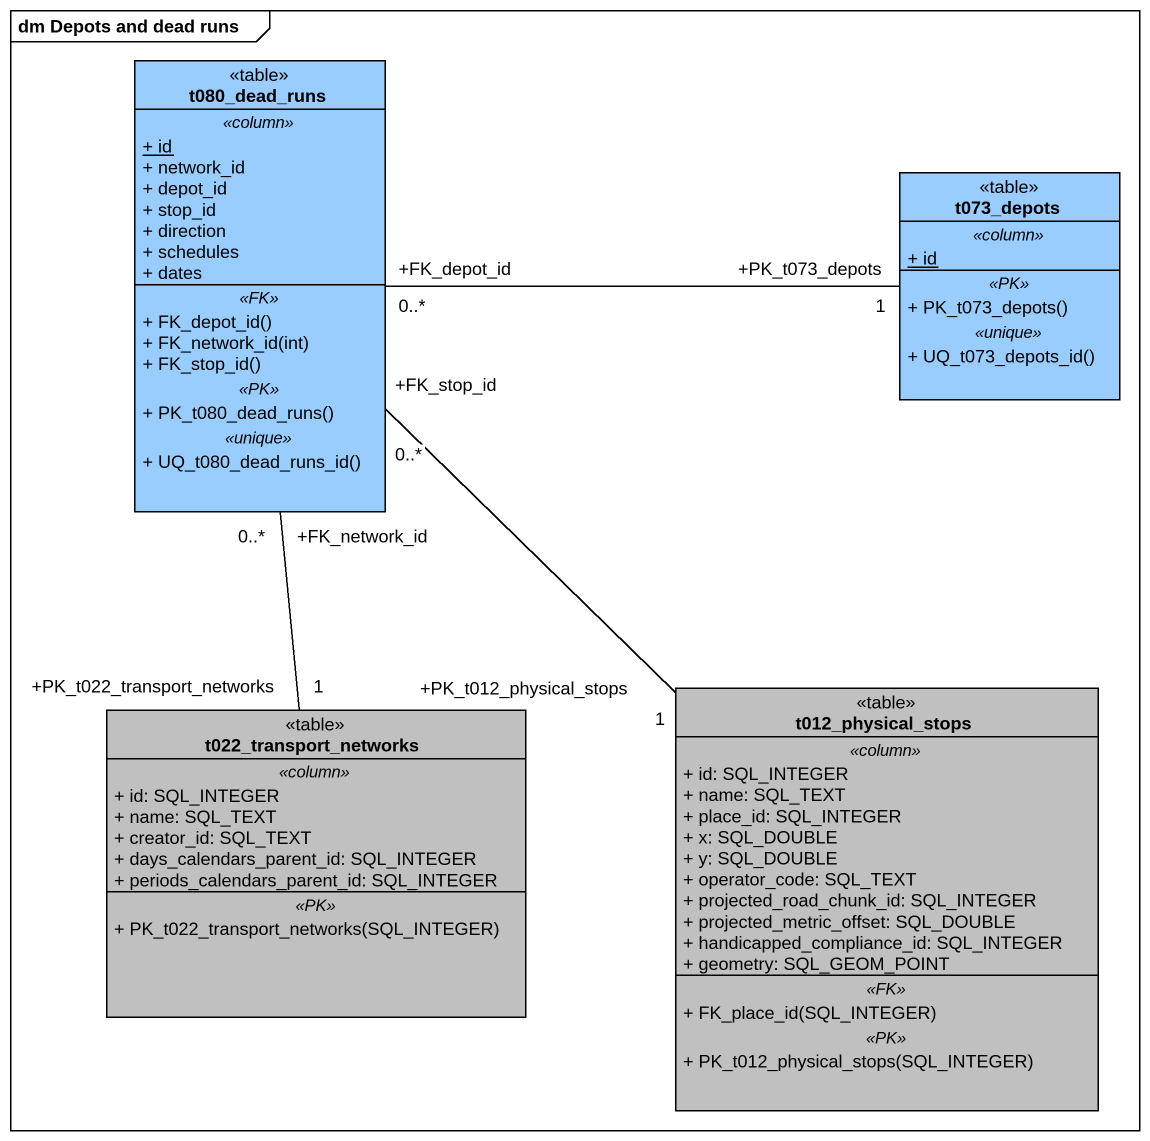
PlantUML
@startuml
mainframe dm Depots and dead runs
hide circle
hide empty members
skinparam classAttributeIconSize 0
class t080_dead_runs <<table>> #99CCFF {
  .. <<column>> ..
  {static} + id
  + network_id
  + depot_id
  + stop_id
  + direction
  + schedules
  + dates
  .. <<FK>> ..
  + FK_depot_id()
  + FK_network_id(int)
  + FK_stop_id()
  .. <<PK>> ..
  + PK_t080_dead_runs()
  .. <<unique>> ..
  + UQ_t080_dead_runs_id()
}
class t073_depots <<table>> #99CCFF {
  .. <<column>> ..
  {static} + id
  .. <<PK>> ..
  + PK_t073_depots()
  .. <<unique>> ..
  + UQ_t073_depots_id()
}
class t012_physical_stops <<table>> #C0C0C0 {
  .. <<column>> ..
  + id: SQL_INTEGER
  + name: SQL_TEXT
  + place_id: SQL_INTEGER
  + x: SQL_DOUBLE
  + y: SQL_DOUBLE
  + operator_code: SQL_TEXT
  + projected_road_chunk_id: SQL_INTEGER
  + projected_metric_offset: SQL_DOUBLE
  + handicapped_compliance_id: SQL_INTEGER
  + geometry: SQL_GEOM_POINT
  .. <<FK>> ..
  + FK_place_id(SQL_INTEGER)
  .. <<PK>> ..
  + PK_t012_physical_stops(SQL_INTEGER)
}
class t022_transport_networks <<table>> #C0C0C0 {
  .. <<column>> ..
  + id: SQL_INTEGER
  + name: SQL_TEXT
  + creator_id: SQL_TEXT
  + days_calendars_parent_id: SQL_INTEGER
  + periods_calendars_parent_id: SQL_INTEGER
  .. <<PK>> ..
  + PK_t022_transport_networks(SQL_INTEGER)
}
t080_dead_runs "+FK_depot_id\n0..*" -right- "+PK_t073_depots\n1" t073_depots
t080_dead_runs "+FK_stop_id\n0..*" -- "+PK_t012_physical_stops\n1" t012_physical_stops
t080_dead_runs "+FK_network_id\n0..*" -- "+PK_t022_transport_networks\n1" t022_transport_networks
@enduml
